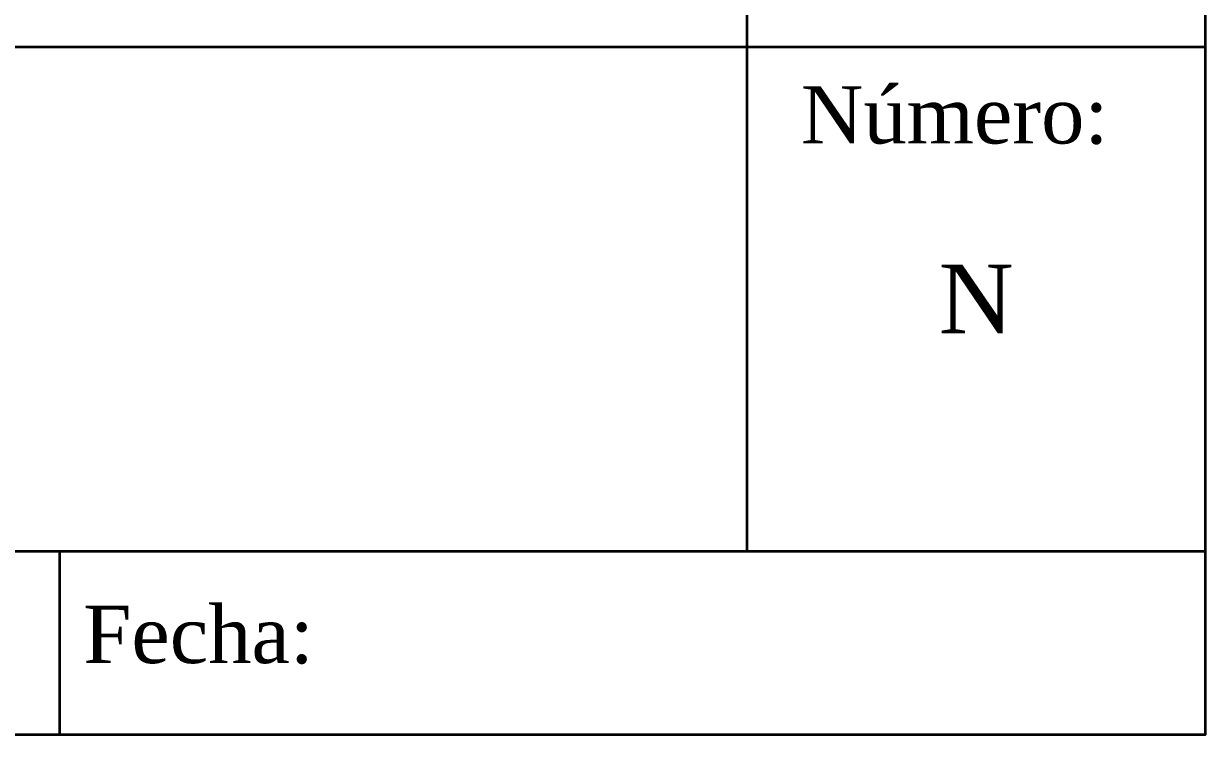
# Paper-space layout 'A3 horizontal' of a CAD drawing. Header units: millimetres. Extents: x 0 to 410, y 0 to 287.
# Drawn here: x 358.4 to 410, y 10 to 41 of the extents above; entities that cross this region are included whole.
import ezdxf
from ezdxf.enums import TextEntityAlignment as Align

# ---------------------------------------------------------------- set-up
doc = ezdxf.new("R2010")
doc.units = ezdxf.units.MM
doc.layers.add('Cajetin y formato', color=7, linetype='Continuous', lineweight=35)
doc.layers.add('Textos y leyendas', color=1, linetype='Continuous', lineweight=15)
doc.styles.add('e1', font='times.ttf')

# ---------------------------------------------------------------- blocks, each defined once
blk = doc.blocks.new('Formato A3')
at = {"layer": 'Cajetin y formato'}
for p, q in [((410, 10), (410, 287)), ((390, 40), (390, 64)), ((225, 40), (410, 40)), ((390, 18), (390, 40)), ((225, 18), (410, 18)), ((360, 10), (360, 18)), ((20, 10), (410, 10))]:
    blk.add_line(p, q, dxfattribs=at)
blk.add_lwpolyline([(225, 64), (225, 10), (410, 10), (410, 64)], dxfattribs=at)
at = {"layer": 'Cajetin y formato', "style": 'e1'}
for s, p in [('Número:', (392.347, 35.783)), ('Fecha:', (361.023, 13.11))]:
    blk.add_text(s, height=2.5, dxfattribs=at).set_placement(p)
at = {"layer": 'Textos y leyendas', "style": 'e1'}
blk.add_text('N', height=3, dxfattribs=at).set_placement((400, 29), align=Align.MIDDLE)

psp = doc.layouts.new('A3 horizontal')

# ---------------------------------------------------------------- block references
psp.add_blockref('Formato A3', (0, 0))

doc.saveas('drawing.dxf')
